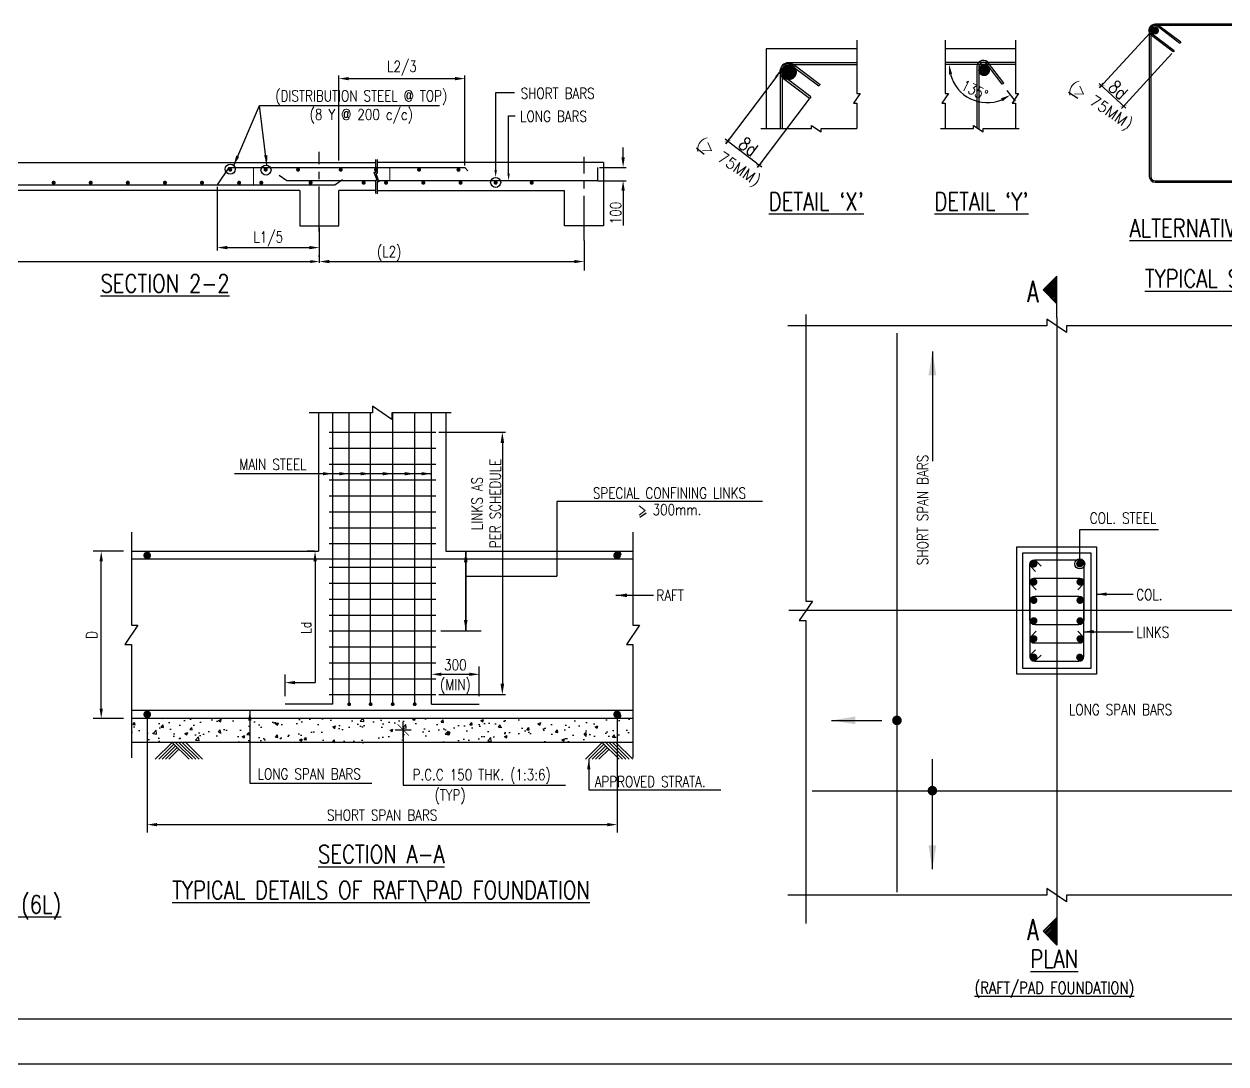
# Model space of a CAD drawing. Extents: x 482149 to 766876, y -388107 to -272741.
# Drawn here: x 658812 to 689002, y -356295 to -330172 of the extents above; entities that cross this region are included whole.
import ezdxf
from ezdxf.enums import TextEntityAlignment as Align
from ezdxf.lldxf.tags import DXFTag

# ---------------------------------------------------------------- set-up
doc = ezdxf.new("R2010")
doc.units = 0
doc.header["$LTSCALE"] = 500
doc.header["$MEASUREMENT"] = 0
doc.linetypes.add('CENTER2', pattern=[1.125, 0.75, -0.125, 0.125, -0.125])
doc.layers.get('DEFPOINTS').update_dxf_attribs({"color": 4})
for name, color, linetype in [('BEAM', 4, 'Continuous'), ('CEN', 8, 'CENTER'), ('CENTERLINE', 8, 'CENTER2'), ('COL', 1, 'Continuous'), ('DIM', 5, 'Continuous'), ('dimention', 7, 'Continuous'), ('FRAME', 6, 'Continuous'), ('hat', 8, 'Continuous'), ('LINK', 2, 'Continuous'), ('MISC', 5, 'Continuous'), ('NO. SECTION', 1, 'Continuous'), ('P.C.C', 8, 'Continuous'), ('RING', 4, 'Continuous'), ('S-CONCRET LINE', 4, 'Continuous'), ('S-REINFORCEMENT', 6, 'Continuous'), ('S-TEXT-1', 4, 'Continuous'), ('S-TITLE', 6, 'Continuous'), ('s_TITILE', 9, 'Continuous'), ('TEXT1', 2, 'Continuous'), ('TXT', 4, 'Continuous')]:
    doc.layers.add(name, color=color, linetype=linetype)
doc.layers.add('LINE', color=253, linetype='Continuous', lineweight=18)
doc.styles.add('ROMANS', font='simplex.shx', dxfattribs={"width": 0.8, "height": 275, "bigfont": 'bigfont.shx'})
tags = doc.linetypes.add('CENTER', pattern=[2, 1.25, -0.25, 0.25, -0.25]).pattern_tags.tags
tags[10:11] = [DXFTag(74, 4), DXFTag(75, 0), DXFTag(340, '0'), DXFTag(46, 1.0), DXFTag(50, 0.0), DXFTag(44, 0.0), DXFTag(45, 0.0)]
tags[8:9] = [DXFTag(74, 4), DXFTag(75, 0), DXFTag(340, '0'), DXFTag(46, 1.0), DXFTag(50, 0.0), DXFTag(44, 0.0), DXFTag(45, 0.0)]
tags[6:7] = [DXFTag(74, 4), DXFTag(75, 0), DXFTag(340, '0'), DXFTag(46, 1.0), DXFTag(50, 0.0), DXFTag(44, 0.0), DXFTag(45, 0.0)]
tags[4:5] = [DXFTag(74, 4), DXFTag(75, 0), DXFTag(340, '0'), DXFTag(46, 1.0), DXFTag(50, 0.0), DXFTag(44, 0.0), DXFTag(45, 0.0)]
doc.dimstyles.new('5', dxfattribs={"dimtxt": 250, "dimasz": 250, "dimexe": 60, "dimexo": 60, "dimgap": 150, "dimtad": 1, "dimdec": 0, "dimlfac": 0.2, "dimzin": 0, "dimdsep": 46, "dimtxsty": 'ROMANS', "dimcen": -250, "dimclrd": 5, "dimclre": 5, "dimclrt": 4, "dimadec": 0, "dimazin": 0, "dimtfac": 1, "dimtdec": 0, "dimtix": 1, "dimtofl": 0, "dimtmove": 2, "dimatfit": 3, "dimfxl": 0, "dimtolj": 1, "dimtzin": 0, "dimarcsym": 0})
doc.dimstyles.new('Copy of INT2TIMES', dxfattribs={"dimtxt": 300, "dimasz": 275, "dimexe": 75, "dimexo": 75, "dimgap": 40, "dimtad": 1, "dimdec": 0, "dimlfac": 0.5, "dimrnd": 5, "dimzin": 0, "dimdsep": 46, "dimtxsty": 'ROMANS', "dimcen": -1, "dimclrd": 5, "dimclre": 5, "dimclrt": 4, "dimadec": 0, "dimazin": 0, "dimtfac": 1, "dimtdec": 0, "dimtix": 1, "dimtofl": 0, "dimtmove": 2, "dimatfit": 3, "dimfxl": 0, "dimtolj": 1, "dimtzin": 0, "dimarcsym": 0})
doc.dimstyles.new('Copy(2) of Standard', dxfattribs={"dimtxt": 300, "dimasz": 250, "dimexe": 75, "dimexo": 50, "dimgap": 50, "dimtad": 1, "dimdec": 0, "dimrnd": 5, "dimzin": 0, "dimdsep": 46, "dimtxsty": 'ROMANS', "dimcen": 0, "dimclrd": 5, "dimclre": 5, "dimclrt": 4, "dimadec": 0, "dimazin": 0, "dimtfac": 1, "dimtdec": 0, "dimtofl": 0, "dimtmove": 0, "dimatfit": 3, "dimfxl": 0, "dimtolj": 1, "dimtzin": 0, "dimarcsym": 0})
doc.dimstyles.new('dim25', dxfattribs={"dimtxt": 250, "dimasz": 250, "dimexe": 200, "dimexo": 200, "dimgap": 100, "dimtad": 1, "dimdec": 0, "dimlfac": 0.25, "dimzin": 0, "dimdsep": 46, "dimtxsty": 'ROMANS', "dimcen": 0, "dimclrd": 5, "dimclre": 5, "dimclrt": 4, "dimadec": 0, "dimazin": 0, "dimtfac": 1, "dimtdec": 0, "dimtix": 1, "dimtofl": 0, "dimtmove": 2, "dimatfit": 3, "dimfxl": 0, "dimtolj": 1, "dimtzin": 0, "dimlwd": -1, "dimlwe": -1, "dimarcsym": 0})
doc.dimstyles.new('INT$7', dxfattribs={"dimtxt": 9, "dimasz": 8, "dimexe": 8, "dimexo": 3, "dimgap": 2, "dimtad": 1, "dimdec": 0, "dimzin": 0, "dimdsep": 46, "dimtxsty": 'ROMANS', "dimblk": 'DIMTICK', "dimcen": -0.25, "dimclrd": 5, "dimclre": 5, "dimclrt": 4, "dimadec": 0, "dimazin": 0, "dimtfac": 1, "dimtdec": 0, "dimtix": 1, "dimtofl": 0, "dimtmove": 2, "dimatfit": 3, "dimldrblk": 'DIMTICK', "dimfxl": 0, "dimtolj": 1, "dimtzin": 0, "dimarcsym": 0})
doc.dimstyles.new('INT1', dxfattribs={"dimtxt": 250, "dimasz": 250, "dimexe": 150, "dimexo": 60, "dimgap": 75, "dimtad": 1, "dimdec": 0, "dimzin": 0, "dimdsep": 46, "dimtxsty": 'ROMANS', "dimcen": -250, "dimclrd": 5, "dimclre": 5, "dimclrt": 4, "dimadec": 0, "dimazin": 0, "dimtfac": 1, "dimtdec": 0, "dimtix": 1, "dimtofl": 0, "dimtmove": 2, "dimatfit": 3, "dimfxl": 0, "dimtolj": 1, "dimtzin": 0, "dimarcsym": 0})
doc.dimstyles.new('INT25', dxfattribs={"dimtxt": 250, "dimasz": 80, "dimexe": 60, "dimexo": 60, "dimgap": 40, "dimtad": 1, "dimdec": 0, "dimlfac": 0.25, "dimzin": 0, "dimdsep": 46, "dimtxsty": 'ROMANS', "dimblk": 'DIMTICK', "dimblk1": 'DIMTICK', "dimblk2": 'DIMTICK', "dimsah": 1, "dimcen": -0.25, "dimclrd": 7, "dimclre": 7, "dimclrt": 4, "dimadec": 0, "dimazin": 0, "dimtfac": 1, "dimtdec": 0, "dimtix": 1, "dimtofl": 0, "dimtmove": 2, "dimatfit": 3, "dimldrblk": 'DIMTICK', "dimfxl": 0, "dimtolj": 1, "dimtzin": 0, "dimarcsym": 0})
pattern_1 = [(225, (687107.273, -246084.396), (-19.505621, 19.505621), [])]

# ---------------------------------------------------------------- blocks, each defined once
blk = doc.blocks.new('DIMTICK')
for p, q in [((-1, 0), (1, 0)), ((0, 1), (0, -1))]:
    blk.add_line(p, q)
at = {"color": 2, "const_width": 0.1}
blk.add_lwpolyline([(0.71, 0.71), (-0.71, -0.71)], dxfattribs=at)
blk = doc.blocks.new('*D44')
at = {"layer": 'DEFPOINTS', "color": 0}
for p in [(677780, -331402), (678571, -331999), (676485, -333116)]:
    blk.add_point(p, dxfattribs=at)
at = {"layer": 'DIM', "color": 7, "lineweight": -2}
for p, q in [((677744, -331450), (676449, -333164)), ((678535, -332047), (677240, -333761)), ((677212, -333665), (676549, -333164))]:
    blk.add_line(p, q, dxfattribs=at)
at = {"layer": 'DIM', "color": 7, "lineweight": -2, "xscale": 80, "yscale": 80, "zscale": 80}
for p, rotation in [((676485, -333116), 142.9439558411094), ((677276, -333713), 322.9439558411095)]:
    blk.add_blockref('DIMTICK', p, dxfattribs=dict(at, rotation=rotation))
at = {"layer": 'DIM', "color": 4, "insert": (677004, -333251), "char_height": 275, "attachment_point": 5, "rotation": 322.944, "style": 'ROMANS'}
blk.add_mtext('\\A1;{\\H1.2x;8d}', dxfattribs=at)
blk = doc.blocks.new('*D46')
at = {"layer": 'DEFPOINTS', "color": 0}
for p in [(687131, -330358), (687687, -330870), (685876, -331720)]:
    blk.add_point(p, dxfattribs=at)
at = {"layer": 'DIM', "color": 7, "lineweight": -2}
for p, q in [((687090, -330402), (685835, -331764)), ((687646, -330914), (686392, -332276)), ((686373, -332178), (685935, -331774))]:
    blk.add_line(p, q, dxfattribs=at)
at = {"layer": 'DIM', "color": 7, "lineweight": -2, "xscale": 80, "yscale": 80, "zscale": 80}
for p, rotation in [((685876, -331720), 137.3600109608683), ((686432, -332232), 317.3600109608683)]:
    blk.add_blockref('DIMTICK', p, dxfattribs=dict(at, rotation=rotation))
at = {"layer": 'DIM', "color": 4, "insert": (686293, -331825), "char_height": 275, "attachment_point": 5, "rotation": 317.36, "style": 'ROMANS'}
blk.add_mtext('\\A1;{\\H1.2x;8d}', dxfattribs=at)
blk = doc.blocks.new('*D85')
at = {"layer": 'DEFPOINTS', "color": 0}
for p in [(681952, -331191), (682982, -331156), (683712, -331191), (683381, -331683), (682301, -331836)]:
    blk.add_point(p, dxfattribs=at)
at = {"layer": 'DIM', "color": 5}
blk.add_line((683502, -331842), (683707, -332113), dxfattribs=at)
blk.add_arc((683008, -331191), 957, 195.0031, 292.1583, dxfattribs=at)
for points in [[(682124, -331433), (682042, -331444), (682050, -331191)], [(683390, -332113), (683348, -332041), (683586, -331954)]]:
    blk.add_solid(points, dxfattribs=at)
at = {"layer": 'DIM', "color": 4, "insert": (682688, -331835), "char_height": 275, "attachment_point": 5, "rotation": 333.5807, "style": 'ROMANS'}
blk.add_mtext('135%%D', dxfattribs=at)
blk = doc.blocks.new('*D161')
at = {"layer": 'DEFPOINTS', "color": 0}
for p in [(660750, -343417), (661507, -343417), (661507, -347617)]:
    blk.add_point(p, dxfattribs=at)
at = {"layer": 'DIM', "color": 5}
for p, q in [((661307, -343417), (660550, -343417)), ((660750, -347367), (660750, -343667)), ((661307, -347617), (660550, -347617))]:
    blk.add_line(p, q, dxfattribs=at)
for points in [[(660792, -343667), (660709, -343667), (660750, -343417)], [(660709, -347367), (660792, -347367), (660750, -347617)]]:
    blk.add_solid(points, dxfattribs=at)
at = {"layer": 'DIM', "color": 4, "insert": (660513, -345517), "char_height": 275, "attachment_point": 5, "rotation": 90, "style": 'ROMANS'}
blk.add_mtext('\\A1;D', dxfattribs=at)
blk = doc.blocks.new('*D162')
at = {"layer": 'DEFPOINTS', "color": 0}
for p in [(669155, -340424), (669155, -347017), (670826, -347017)]:
    blk.add_point(p, dxfattribs=at)
at = {"layer": 'DIM', "color": 5, "lineweight": -2, "ltscale": 2}
for p, q in [((669230, -340424), (670901, -340424)), ((670826, -340699), (670826, -346742)), ((669230, -347017), (670901, -347017))]:
    blk.add_line(p, q, dxfattribs=at)
at = {"layer": 'DIM', "color": 5}
for points in [[(670872, -340699), (670780, -340699), (670826, -340424)], [(670780, -346742), (670872, -346742), (670826, -347017)]]:
    blk.add_solid(points, dxfattribs=at)
at = {"layer": 'DIM', "color": 4, "insert": (670420, -342217), "char_height": 275, "attachment_point": 5, "rotation": 90, "style": 'ROMANS'}
blk.add_mtext('\\A1;LINKS AS \\PPER SCHEDULE', dxfattribs=at)
blk = doc.blocks.new('*D163')
at = {"layer": 'DEFPOINTS', "color": 0}
for p in [(670247, -346507), (669047, -347258), (670247, -347258)]:
    blk.add_point(p, dxfattribs=at)
at = {"layer": 'DIM', "color": 5}
for p, q in [((669047, -347058), (669047, -346307)), ((669297, -346507), (669997, -346507)), ((670247, -347058), (670247, -346307))]:
    blk.add_line(p, q, dxfattribs=at)
for points in [[(669297, -346465), (669297, -346548), (669047, -346507)], [(669997, -346548), (669997, -346465), (670247, -346507)]]:
    blk.add_solid(points, dxfattribs=at)
at = {"layer": 'DIM', "color": 4, "char_height": 275, "attachment_point": 5, "style": 'ROMANS'}
for s, insert in [('\\A1;300', (669647, -346269)), ('(MIN)', (669647, -346816))]:
    blk.add_mtext(s, dxfattribs=dict(at, insert=insert))
blk = doc.blocks.new('*D164')
at = {"layer": 'DEFPOINTS', "color": 0}
for p in [(661905, -347321), (673709, -347321), (673709, -350283)]:
    blk.add_point(p, dxfattribs=at)
at = {"layer": 'DIM', "color": 5}
for p, q in [((661905, -347521), (661905, -350483)), ((673709, -347521), (673709, -350483)), ((662155, -350283), (673459, -350283))]:
    blk.add_line(p, q, dxfattribs=at)
for points in [[(662155, -350241), (662155, -350324), (661905, -350283)], [(673459, -350324), (673459, -350241), (673709, -350283)]]:
    blk.add_solid(points, dxfattribs=at)
at = {"layer": 'DIM', "color": 4, "insert": (667807, -350045), "char_height": 275, "attachment_point": 5, "style": 'ROMANS'}
blk.add_mtext('\\A1;SHORT SPAN BARS', dxfattribs=at)
blk = doc.blocks.new('*D188')
at = {"layer": 'DEFPOINTS', "color": 0}
for p in [(672880, -335577), (666228, -336169), (672880, -336139)]:
    blk.add_point(p, dxfattribs=at)
at = {"layer": 'DIM', "color": 5, "lineweight": -2}
for p, q in [((666228, -336019), (666228, -335989)), ((672880, -335727), (672880, -336289)), ((666478, -336139), (672630, -336139))]:
    blk.add_line(p, q, dxfattribs=at)
at = {"layer": 'DIM', "color": 5}
for points in [[(666478, -336097), (666478, -336180), (666228, -336139)], [(672630, -336180), (672630, -336097), (672880, -336139)]]:
    blk.add_solid(points, dxfattribs=at)
blk = doc.blocks.new('*D189')
at = {"layer": 'DEFPOINTS', "color": 0}
for p in [(669887, -331543), (666719, -333651), (669887, -333779)]:
    blk.add_point(p, dxfattribs=at)
at = {"layer": 'TXT', "color": 5, "linetype": 'ByBlock', "lineweight": -2}
for p, q in [((666719, -333601), (666719, -331468)), ((669887, -333729), (669887, -331468))]:
    blk.add_line(p, q, dxfattribs=at)
at = {"layer": 'TXT', "color": 5, "lineweight": -2}
blk.add_line((666969, -331543), (669637, -331543), dxfattribs=at)
at = {"layer": 'TXT', "color": 5}
for points in [[(666969, -331502), (666969, -331585), (666719, -331543)], [(669637, -331585), (669637, -331502), (669887, -331543)]]:
    blk.add_solid(points, dxfattribs=at)
at = {"layer": 'TXT', "color": 4, "insert": (668303, -331284), "char_height": 275, "attachment_point": 5, "style": 'ROMANS'}
blk.add_mtext('\\A1;{L2/3}', dxfattribs=at)
blk = doc.blocks.new('*D190')
at = {"layer": 'DEFPOINTS', "color": 0}
for p in [(663665, -334210), (666228, -335240), (666228, -335788)]:
    blk.add_point(p, dxfattribs=at)
at = {"layer": 'DIM', "color": 5, "lineweight": -2}
for p, q in [((663665, -334260), (663665, -335863)), ((666228, -335290), (666228, -335863)), ((663915, -335788), (665978, -335788))]:
    blk.add_line(p, q, dxfattribs=at)
at = {"layer": 'DIM', "color": 5}
for points in [[(663915, -335746), (663915, -335830), (663665, -335788)], [(665978, -335830), (665978, -335746), (666228, -335788)]]:
    blk.add_solid(points, dxfattribs=at)
at = {"layer": 'DIM', "color": 4, "insert": (664946, -335569), "char_height": 275, "attachment_point": 5, "style": 'ROMANS'}
blk.add_mtext('\\A1;L1/5', dxfattribs=at)
blk = doc.blocks.new('*D194')
at = {"layer": 'DEFPOINTS', "color": 0}
for p in [(673217, -333773), (673172, -334107), (673859, -334107)]:
    blk.add_point(p, dxfattribs=at)
at = {"layer": 'DIM', "color": 5, "lineweight": -2}
for p, q in [((673859, -333523), (673859, -333273)), ((673267, -333773), (673934, -333773)), ((673222, -334107), (673934, -334107)), ((673859, -334357), (673859, -335231))]:
    blk.add_line(p, q, dxfattribs=at)
at = {"layer": 'DIM', "color": 5}
for points in [[(673818, -333523), (673901, -333523), (673859, -333773)], [(673901, -334357), (673818, -334357), (673859, -334107)]]:
    blk.add_solid(points, dxfattribs=at)
at = {"layer": 'DIM', "color": 4, "insert": (673672, -334919), "char_height": 275, "attachment_point": 5, "rotation": 90, "style": 'ROMANS'}
blk.add_mtext('\\A1;100', dxfattribs=at)
blk = doc.blocks.new('zw$155A')
at = {"layer": 's_TITILE', "color": 7}
blk.add_lwpolyline([(0, 0), (88000, 0), (88000, 58000), (0, 58000)], close=True, dxfattribs=at)
at = {"layer": 's_TITILE', "color": 1}
blk.add_lwpolyline([(1300, 800), (78500, 800), (78500, 57200), (1300, 57200)], close=True, dxfattribs=at)

msp = doc.modelspace()

# ---------------------------------------------------------------- hatches: boundary and pattern name
at = {"layer": 'NO. SECTION', "ltscale": 5}
h = msp.add_hatch(dxfattribs=at)
h.set_pattern_fill('ANSI31', color=256, scale=220.680914, angle=90, style=0)
h.set_pattern_definition(pattern_1)
h.paths.add_polyline_path([(684411.456, -336852.256), (684753.381, -336504.268), (684753.381, -337200.243)])
h = msp.add_hatch(dxfattribs=at)
h.set_pattern_fill('ANSI31', color=256, scale=220.680914, angle=90, style=0)
h.set_pattern_definition(pattern_1)
h.paths.add_polyline_path([(684411.456, -352959.43), (684753.381, -353307.418), (684753.381, -352611.443)])
at = {"layer": 'P.C.C', "linetype": 'Continuous'}
h = msp.add_hatch(dxfattribs=at)
h.set_pattern_fill('AR-CONC', color=8, scale=100, style=0)
h.set_pattern_definition([(50, (-23527.43, -436586.8), (717.2602, -62.75213), [75, -825]), (355, (-23527.4, -436586.8), (-138.7513, 752.1921), [60, -660]), (100.4514, (-23467.66, -436592), (578.5094, 689.43954), [63.7402, -701.1421]), (46.1842, (-23527.4, -436386.8), (1067.241, -165.519), [112.5, -1237.5]), (96.6356, (-23438.5, -436400.6), (934.6627, 974.1179), [95.6103, -1051.713]), (351.1842, (-23527.4, -436386.8), (934.662, 974.1186), [90, -990]), (21, (-23427.43, -436436.8), (596.90705, -402.6189), [75, -825]), (326, (-23427.4, -436436.8), (243.3153, 725.15005), [60, -660]), (71.4514, (-23377.7, -436470.3), (840.2226, 322.5305), [63.7402, -701.1421]), (37.5, (-23527.43, -436586.77), (12.15986, 332.89385), [0, -652, 0, -670, 0, -662.5]), (7.5, (-23527.43, -436586.77), (263.06954, 394.41171), [0, -382, 0, -637, 0, -252.5]), (327.5, (-23750.43, -436586.77), (533.82244, -22.55487), [0, -250, 0, -780, 0, -1035]), (317.5, (-23850.43, -436586.77), (583.18617, 100.10498), [0, -325, 0, -518, 0, -735])])
h.paths.add_polyline_path([(661507.067, -347617.354), (661507.067, -348217.354), (665761.954, -348217.354), (665761.954, -347617.354)])
h.paths.add_polyline_path([(674107.067, -348217.354), (674107.067, -347617.354), (665761.954, -347617.354), (665761.954, -348217.354)])

# ---------------------------------------------------------------- linework, layer by layer
at = {"layer": 'BEAM'}
for points in [[(679733.211, -330793.218), (677455.188, -330793.218), (677455.188, -332800.505)], [(683711.899, -330793.218), (681952.137, -330793.218)]]:
    msp.add_lwpolyline(points, dxfattribs=at)
at = {"layer": 'CEN'}
for p, q in [((684753.381, -337544.726), (684753.381, -352266.96)), ((691487.699, -344905.843), (678019.064, -344905.843))]:
    msp.add_line(p, q, dxfattribs=at)
at = {"layer": 'CEN', "linetype": 'Continuous'}
msp.add_line((669276.833, -345417.354), (670295.833, -345417.354), dxfattribs=at)
at = {"layer": 'CENTERLINE', "ltscale": 3}
for p, q in [((666227.698, -335380.813), (666227.698, -333383.531)), ((672879.625, -335613.738), (672879.625, -333509.014))]:
    msp.add_line(p, q, dxfattribs=at)
at = {"layer": 'COL', "color": 4}
for points in [[(683751.199, -346505.843), (683751.199, -343305.843), (685754.091, -343305.843), (685754.091, -346505.843)], [(683896.478, -346360.429), (683896.478, -343451.257), (685610.285, -343451.257), (685610.285, -346360.429)]]:
    msp.add_lwpolyline(points, close=True, dxfattribs=at)
at = {"layer": 'COL', "linetype": 'Continuous', "const_width": 48}
for points in [[(666954.842, -347258.354, 1), (667002.842, -347258.354, 1)], [(667493.26, -347258.354, 1), (667541.26, -347258.354, 1)], [(668048.086, -347258.354, 1), (668096.086, -347258.354, 1)], [(668600.698, -347258.354, 1), (668648.698, -347258.354, 1)]]:
    msp.add_lwpolyline(points, format="xyb", close=True, dxfattribs=at)
at = {"layer": 'DEFPOINTS', "color": 0, "linetype": 'ByBlock'}
for p in [(685610.285, -343451.257), (685754.091, -343350.481), (683896.478, -346360.429)]:
    msp.add_point(p, dxfattribs=at)
at = {"layer": 'DIM'}
for p, q in [((677697.775, -331510.613), (677902.05, -331240.081)), ((670658.364, -333842.766), (670658.364, -331889.098)), ((670983.744, -333924.72), (670983.744, -332481.735)), ((666227.698, -335628.39), (666227.698, -336168.74)), ((652943.787, -336138.654), (666001.77, -336138.654)), ((677361.949, -342162.916), (672193.195, -342162.916)), ((672193.195, -342162.916), (672193.195, -344040.721)), ((669907.166, -344040.721), (672193.195, -344040.721))]:
    msp.add_line(p, q, dxfattribs=at)
at = {"layer": 'DIM', "color": 5}
for p, q in [((670658.364, -331889.098), (671128.534, -331889.098)), ((670983.744, -332481.735), (671151.302, -332481.735)), ((666108.201, -343417.354), (665921.201, -343417.354)), ((666121.201, -343667.354), (666121.201, -346715.567)), ((665367.067, -347058.354), (665367.067, -346515.567)), ((665617.067, -346715.567), (666121.201, -346715.567))]:
    msp.add_line(p, q, dxfattribs=at)
at = {"layer": 'DIM'}
for points in [[(679733.211, -330576.468), (679733.211, -331918.005), (679816.393, -331918.005), (679650.029, -332161.413), (679733.211, -332161.413), (679733.211, -332800.505)], [(681952.137, -330576.468), (681952.137, -331918.005), (682035.319, -331918.005), (681868.955, -332161.413), (681952.137, -332161.413), (681952.137, -332800.505)], [(683711.899, -330576.468), (683711.899, -331918.005), (683795.081, -331918.005), (683628.717, -332161.413), (683711.899, -332161.413), (683711.899, -332800.505)], [(677318.174, -332800.505), (678590.585, -332800.505), (678590.585, -332717.323), (678833.994, -332883.687), (678833.994, -332800.505), (679733.211, -332800.505)], [(681830.362, -332800.505), (682664.273, -332800.505), (682664.273, -332717.323), (682907.681, -332883.687), (682907.681, -332800.505), (683806.899, -332800.505)]]:
    msp.add_lwpolyline(points, dxfattribs=at)
at = {"layer": 'DIM', "color": 8}
for points in [[(667638.992, -333577.341), (667638.992, -333900.978), (667598.322, -333900.978), (667678.013, -334106.666), (667638.992, -334106.666), (667638.992, -334433.157)], [(667685.492, -333577.39), (667685.492, -333930.478), (667644.822, -333930.478), (667724.513, -334136.166), (667685.492, -334136.166), (667685.492, -334433.39)], [(678449.63, -337465.969), (678449.63, -344666.077), (678615.994, -344666.077), (678283.266, -345152.894), (678449.63, -345152.894), (678449.63, -352770.086)], [(691455.55, -337753.635), (684992.967, -337753.635), (684992.967, -337919.999), (684506.15, -337587.271), (684506.15, -337753.635), (677997.437, -337753.635)], [(669541.008, -339941.237), (668050.475, -339941.237), (668050.475, -340107.601), (667563.658, -339774.872), (667563.658, -339941.237), (665975.364, -339941.237)], [(661507.067, -342933.545), (661507.067, -345273.945), (661673.431, -345273.945), (661340.702, -345760.762), (661507.067, -345760.762), (661507.067, -348606.153)], [(674107.067, -342933.545), (674107.067, -345273.945), (674273.431, -345273.945), (673940.702, -345760.762), (674107.067, -345760.762), (674107.067, -348606.153)], [(691455.55, -352055.438), (684992.967, -352055.438), (684992.967, -352221.802), (684506.15, -351889.074), (684506.15, -352055.438), (677997.437, -352055.438)]]:
    msp.add_lwpolyline(points, dxfattribs=at)
at = {"layer": 'DIM'}
for points in [[(681628.045, -337943.55, 0, 210.546, 0), (681628.045, -338394.719, 0, 0, 0), (681628.045, -337943.55, 0, 0, 0), (681628.045, -351400.866, 210.546, 0, 0), (681628.045, -351852.035, 210.546, 0, 0)], [(690913.648, -347664.341, 0, 210.546, 0), (690462.479, -347664.341, 0, 0, 0), (690913.648, -347664.341, 0, 0, 0), (679096.68, -347664.341, 210.546, 0, 0), (678645.511, -347664.341, 210.546, 0, 0)]]:
    msp.add_lwpolyline(points, format="xyseb", dxfattribs=at)
msp.add_solid([(666001.77, -336100.992), (666001.77, -336176.302), (666227.698, -336138.654)], dxfattribs=at)
at = {"layer": 'DIM', "color": 5}
for points in [[(666079.535, -343667.354), (666162.868, -343667.354), (666121.201, -343417.354)], [(665617.067, -346673.9), (665617.067, -346757.233), (665367.067, -346715.567)]]:
    msp.add_solid(points, dxfattribs=at)
at = {"layer": 'dimention', "color": 5, "linetype": 'ByBlock'}
msp.add_line((672879.625, -335613.738), (672879.625, -336364.57), dxfattribs=at)
at = {"layer": 'dimention', "color": 5}
for points in [[(670688.405, -333842.766), (670628.324, -333842.766), (670658.358, -334023.025)], [(671013.781, -333927.207), (670953.691, -333927.207), (670983.738, -334107.474)]]:
    msp.add_solid(points, dxfattribs=at)
at = {"layer": 'FRAME'}
for centre, start, end in [((673727.067, -343503.854), 0, 90), ((673727.067, -347530.854), 270, 0)]:
    msp.add_arc(centre, 80, start, end, dxfattribs=at)
at = {"layer": 'hat'}
for centre in [(663992.362, -333816.399), (664889.274, -333839.785), (670658.364, -334149.462)]:
    msp.add_circle(centre, 126.431, dxfattribs=at)
at = {"layer": 'LINE'}
for p, q in [((664571.82, -333778.991), (664571.82, -334210.4)), ((667997.537, -333778.991), (667997.537, -334104.307))]:
    msp.add_line(p, q, dxfattribs=at)
at = {"layer": 'LINK'}
for p, q in [((687707.744, -330841.749), (687686.653, -330869.681)), ((687866.246, -330621.079), (687845.155, -330649.01)), ((683381.115, -331682.842), (682982.156, -331156.496)), ((683422.975, -331659.93), (683012.324, -331119.976)), ((682747.246, -331291.027), (682747.246, -332786.264)), ((682797.246, -331284.359), (682797.246, -332820.438)), ((678805.26, -331688.296), (678775.131, -331728.199)), ((683422.172, -331660.37), (683381.115, -331682.842)), ((678570.858, -331998.727), (678540.728, -332038.629)), ((666474.329, -340424.028), (669154.875, -340424.028)), ((666474.329, -340824.028), (669154.875, -340824.028)), ((666474.329, -341224.028), (669154.875, -341224.028)), ((666474.329, -341624.028), (669154.875, -341624.028)), ((666474.329, -342024.028), (669154.875, -342024.028)), ((666474.329, -342424.028), (669154.875, -342424.028)), ((666474.329, -342824.028), (669154.875, -342824.028)), ((666474.329, -343224.028), (669154.875, -343224.028)), ((666474.329, -343817.354), (669154.875, -343817.354)), ((666474.329, -344217.354), (669154.875, -344217.354)), ((666474.329, -344617.354), (669154.875, -344617.354)), ((666474.329, -345017.354), (669154.875, -345017.354)), ((666474.329, -345417.354), (669154.875, -345417.354)), ((666474.329, -345817.354), (669154.875, -345817.354)), ((666474.329, -346217.354), (669154.875, -346217.354)), ((666474.329, -346617.354), (669154.875, -346617.354)), ((666474.329, -347017.354), (669154.875, -347017.354))]:
    msp.add_line(p, q, dxfattribs=at)
at = {"layer": 'LINK', "elevation": 0}
for points in [[(687678.512, -330872.72), (687128.582, -330457.483, -0.391379955), (687091.833, -330252.156, -0.391379955)], [(687101.293, -330235.842, 0.148969914), (687076.316, -330317.813), (687076.316, -332985.448), (687076.316, -333998.549, 0.414213562), (687223.316, -334145.549), (688425.933, -334145.549), (689628.549, -334145.549, 0.414213562), (689775.549, -333998.549), (689775.549, -332985.448), (689775.549, -330317.813, 0.399194115), (689624.974, -330177.604), (688422.357, -330177.604), (687219.74, -330177.604, 0.270159719), (687091.833, -330252.156)], [(687101.293, -330235.842, -0.414213562), (687316.526, -330205.991), (687866.246, -330621.079)], [(687699.602, -330844.789), (687149.685, -330429.56, -0.381213026), (687119.126, -330274.578, -0.381213026)], [(687131.301, -330253.961, 0.152834704), (687111.316, -330317.813), (687111.316, -332985.448), (687111.316, -333998.549, 0.414213562), (687223.316, -334110.549), (688425.933, -334110.549), (689628.549, -334110.549, 0.414213562), (689740.549, -333998.549), (689740.549, -332985.448), (689740.549, -330317.813, 0.394331778), (689624.974, -330212.604), (688422.357, -330212.604), (687219.74, -330212.604, 0.284887278), (687119.415, -330274.816)], [(687131.468, -330254.061, -0.40520968), (687295.422, -330233.913), (687845.155, -330649.01)]]:
    msp.add_lwpolyline(points, format="xyb", dxfattribs=at)
at = {"layer": 'LINK'}
for points in [[(678540.728, -332038.63), (677891.484, -331548.404, -1), (678156.316, -331198.285), (678805.26, -331688.296)], [(679733.211, -331143.218), (678015.188, -331143.218, 0.414213562), (677805.188, -331353.218), (677805.188, -332800.505)], [(678570.858, -331998.727), (677921.631, -331508.515, -1), (678126.168, -331238.174), (678775.131, -331728.199)], [(679733.211, -331193.218), (678015.188, -331193.218, 0.414213562), (677855.188, -331353.218), (677855.188, -332800.505)], [(684217.413, -343923.172), (684102, -343800.765, -1), (684233.306, -343676.961), (684253.151, -343683.49)], [(684357.148, -343787.486), (684238.186, -343668.524, 1), (684110.576, -343796.134), (684116.519, -343816.163)], [(684230.634, -344385.105), (684106.859, -344253.829, -0.657599654), (684175.979, -344093.658), (685334.817, -344093.658, -0.657599654), (685403.938, -344253.829), (685280.162, -344385.105)], [(684230.634, -345426.581), (684106.859, -345557.857, 0.657599654), (684175.979, -345718.028), (685334.817, -345718.028, 0.657599654), (685403.938, -345557.857), (685280.162, -345426.581)], [(684217.413, -345888.514), (684102, -346010.921, 1), (684233.306, -346134.725), (684253.151, -346128.196)], [(684357.148, -346024.2), (684238.186, -346143.162, -1), (684110.576, -346015.552), (684116.519, -345995.523)]]:
    msp.add_lwpolyline(points, format="xyb", dxfattribs=at)
for points in [[(683711.899, -331140.518), (681952.137, -331140.518)], [(683711.899, -331190.518), (681952.137, -331190.518)]]:
    msp.add_lwpolyline(points, dxfattribs=at)
for points in [[(684076.946, -345141.071), (684076.946, -343752.036, -0.414213562), (684197.258, -343631.724), (685309.505, -343631.724, -0.414213562), (685429.817, -343752.036), (685429.817, -345141.071, -0.414213562), (685309.505, -345261.383), (684197.258, -345261.383, -0.414213562)], [(684076.946, -344670.615), (684076.946, -346059.65, 0.414213562), (684197.258, -346179.962), (685309.505, -346179.962, 0.414213562), (685429.817, -346059.65), (685429.817, -344670.615, 0.414213562), (685309.505, -344550.303), (684197.258, -344550.303, 0.414213562)]]:
    msp.add_lwpolyline(points, format="xyb", close=True, dxfattribs=at)
for centre, radius, start, end in [((682908.822, -331250.5), 166.58, 51.5863482, 194.0808285), ((682909.926, -331249.677), 117.897, 52.2187644, 197.1080954)]:
    msp.add_arc(centre, radius, start, end, dxfattribs=at)
at = {"layer": 'MISC', "const_width": 120.312}
for points in [[(680677.587, -347664.341, 1), (680797.899, -347664.341, 1)], [(681567.889, -349429.942, 1), (681688.201, -349429.942, 1)]]:
    msp.add_lwpolyline(points, format="xyb", close=True, dxfattribs=at)
at = {"layer": 'NO. SECTION'}
for p, q in [((684753.381, -336504.268), (684411.456, -336852.256)), ((684753.381, -337544.726), (684753.381, -336504.268)), ((684753.381, -337200.243), (684411.456, -336852.256)), ((684753.381, -352266.96), (684753.381, -353307.418)), ((684753.381, -352611.443), (684411.456, -352959.43)), ((684753.381, -353307.418), (684411.456, -352959.43))]:
    msp.add_line(p, q, dxfattribs=at)
at = {"layer": 'P.C.C', "color": 8, "linetype": 'Continuous'}
for p, q in [((674107.067, -347617.354), (661507.067, -347617.354)), ((674107.067, -348217.354), (661507.067, -348217.354))]:
    msp.add_line(p, q, dxfattribs=at)
at = {"layer": 'RING', "linetype": 'Continuous'}
for p, q in [((662108.491, -348641.618), (662532.755, -348217.354)), ((662193.344, -348641.618), (662575.181, -348259.78)), ((662278.196, -348641.618), (662617.608, -348302.207)), ((662363.049, -348641.618), (662660.034, -348344.633)), ((662447.902, -348641.618), (662702.461, -348387.06)), ((662957.019, -348641.618), (662532.755, -348217.354)), ((663041.872, -348641.618), (662617.608, -348217.354)), ((663126.725, -348641.618), (662702.461, -348217.354)), ((663211.577, -348641.618), (662787.313, -348217.354)), ((663296.43, -348641.618), (662872.166, -348217.354)), ((672912.348, -348641.618), (673336.613, -348217.354)), ((672997.201, -348641.618), (673379.039, -348259.78)), ((673082.054, -348641.618), (673421.465, -348302.207)), ((673166.907, -348641.618), (673463.892, -348344.633)), ((673251.76, -348641.618), (673506.318, -348387.06)), ((673760.877, -348641.618), (673336.613, -348217.354)), ((673845.729, -348641.618), (673421.465, -348217.354)), ((673930.582, -348641.618), (673506.318, -348217.354)), ((674015.435, -348641.618), (673591.171, -348217.354)), ((674100.288, -348641.618), (673676.024, -348217.354))]:
    msp.add_line(p, q, dxfattribs=at)
at = {"layer": 'S-CONCRET LINE', "color": 130}
for p, q in [((657958.492, -333650.691), (667638.992, -333650.691)), ((673370.881, -333650.691), (667685.492, -333650.691)), ((673370.881, -333650.691), (673370.881, -335240.334)), ((665736.027, -334352.006), (657958.492, -334352.006)), ((665736.027, -334352.006), (665736.027, -335240.334)), ((667638.992, -334352.006), (666718.529, -334352.006)), ((666718.529, -335240.334), (666718.529, -334352.006)), ((667685.492, -334352.006), (672388.378, -334352.006)), ((672388.378, -335240.334), (672388.378, -334352.006)), ((665736.027, -335240.334), (666718.529, -335240.334)), ((673370.881, -335240.334), (672388.378, -335240.334))]:
    msp.add_line(p, q, dxfattribs=at)
at = {"layer": 'S-CONCRET LINE', "color": 130, "linetype": 'Continuous'}
for p, q in [((666207.067, -339941.237), (666207.067, -343417.354)), ((669407.067, -339941.237), (669407.067, -343417.354)), ((661507.067, -343417.354), (666207.067, -343417.354)), ((669407.067, -343417.354), (674107.067, -343417.354))]:
    msp.add_line(p, q, dxfattribs=at)
at = {"layer": 'S-REINFORCEMENT'}
for p, q in [((663955.539, -333778.991), (663664.843, -334210.4)), ((663955.539, -333778.991), (669886.84, -333778.991)), ((669886.84, -333778.991), (669962.925, -333860.516)), ((673216.985, -333772.578), (673216.985, -334107.474)), ((657958.492, -334210.4), (666617.337, -334210.4)), ((665400.392, -334104.307), (667638.992, -334104.307)), ((673216.985, -334107.474), (667713.397, -334107.474)), ((680737.743, -337937.635), (680737.743, -351975.039)), ((666567.067, -347258.354), (666567.067, -339941.237)), ((666978.842, -347222.619), (666978.842, -339941.237)), ((667517.26, -347222.619), (667517.26, -339941.237)), ((668072.086, -347222.619), (668072.086, -339941.237)), ((668624.698, -347222.619), (668624.698, -339941.237)), ((669047.067, -347258.354), (669047.067, -339941.237)), ((674107.067, -343617.354), (661507.067, -343617.354)), ((674107.067, -347417.354), (661507.067, -347417.354)), ((666567.067, -347258.354), (665367.067, -347258.354)), ((669047.067, -347258.354), (670247.067, -347258.354)), ((678604.074, -349429.942), (690833.41, -349429.942))]:
    msp.add_line(p, q, dxfattribs=at)
at = {"layer": 'S-REINFORCEMENT', "linetype": 'ByBlock', "ltscale": 6}
for p, q in [((665409.766, -334110.761), (665219.804, -333979.972)), ((666617.337, -334210.4), (666807.298, -334079.611))]:
    msp.add_line(p, q, dxfattribs=at)
at = {"layer": 'S-REINFORCEMENT', "linetype": 'Continuous', "const_width": 100, "elevation": 0}
msp.add_lwpolyline([(687171.014, -330334.78, 1), (687271.014, -330334.78, 1)], format="xyb", close=True, dxfattribs=at)
at = {"layer": 'S-REINFORCEMENT'}
for points, const_width in [([(677925.46, -331379.38, 1), (678125.46, -331379.38, 1)], 200), ([(682852.397, -331329.744, 1), (683002.397, -331329.744, 1)], 150), ([(663964.288, -333830.701, 1), (664014.989, -333830.701, 1)], 50.698), ([(664855.439, -333830.201, 1), (664906.13, -333830.201, 1)], 50.698), ([(665670.852, -333830.201, 1), (665721.544, -333830.201, 1)], 50.698), ([(666791.457, -333830.201, -1), (666740.765, -333830.201, -1)], 50.698), ([(667678.108, -333830.701, -1), (667627.407, -333830.701, -1)], 50.698), ([(668760.608, -333830.701, -1), (668709.907, -333830.701, -1)], 50.698), ([(669698.994, -333833.201, 1), (669749.686, -333833.201, 1)], 50.698), ([(659529.866, -334158.519, 1), (659580.557, -334158.519, 1)], 50.698), ([(660461.594, -334158.519, 1), (660512.285, -334158.519, 1)], 50.698), ([(661393.322, -334158.519, 1), (661444.014, -334158.519, 1)], 50.698), ([(662325.05, -334158.519, 1), (662375.742, -334158.519, 1)], 50.698), ([(663256.778, -334158.519, 1), (663307.47, -334158.519, 1)], 50.698), ([(664188.506, -334158.519, 1), (664239.198, -334158.519, 1)], 50.698), ([(664744.736, -334158.519, 1), (664795.437, -334158.519, 1)], 50.698), ([(665983.706, -334158.519, 1), (666034.398, -334158.519, 1)], 50.698), ([(667316.54, -334159.521, 1), (667367.232, -334159.521, 1)], 50.698), ([(667880.377, -334158.519, 1), (667931.08, -334158.519, 1)], 50.698), ([(668815.653, -334158.519, 1), (668866.356, -334158.519, 1)], 50.698), ([(669750.929, -334158.519, 1), (669801.633, -334158.519, 1)], 50.698), ([(670630.973, -334158.519, 1), (670681.676, -334158.519, 1)], 50.698), ([(671588.961, -334158.519, -1), (671538.269, -334158.519, -1)], 50.698), ([(684130.863, -343734.158, 1), (684221.096, -343734.158, 1)], 90.234), ([(685374.292, -343732.596, -1), (685284.058, -343732.596, -1)], 90.234), ([(684130.863, -344188.658, 1), (684221.096, -344188.658, 1)], 90.234), ([(685382.292, -344187.096, -1), (685292.058, -344187.096, -1)], 90.234), ([(684130.863, -344649.673, 1), (684221.096, -344649.673, 1)], 90.234), ([(685382.292, -344648.111, -1), (685292.058, -344648.111, -1)], 90.234), ([(684130.863, -345162.013, -1), (684221.096, -345162.013, -1)], 90.234), ([(685382.292, -345163.575, 1), (685292.058, -345163.575, 1)], 90.234), ([(684130.863, -345614.528, -1), (684221.096, -345614.528, -1)], 90.234), ([(685382.292, -345616.09, 1), (685292.058, -345616.09, 1)], 90.234), ([(684130.863, -346077.528, -1), (684221.096, -346077.528, -1)], 90.234), ([(685374.292, -346079.09, 1), (685284.058, -346079.09, 1)], 90.234)]:
    msp.add_lwpolyline(points, format="xyb", close=True, dxfattribs=dict(at, const_width=const_width))
at = {"layer": 'S-REINFORCEMENT', "linetype": 'Continuous', "const_width": 96}
for points in [[(661857.229, -343520.416, -1), (661953.229, -343520.416, -1)], [(673756.904, -343520.416, 1), (673660.904, -343520.416, 1)], [(661857.229, -347514.292, 1), (661953.229, -347514.292, 1)], [(673756.904, -347514.292, -1), (673660.904, -347514.292, -1)]]:
    msp.add_lwpolyline(points, format="xyb", close=True, dxfattribs=at)
at = {"layer": 'TXT', "linetype": 'ByBlock'}
for p, q in [((685045.254, -331887.355), (685278.827, -332033.37)), ((675702.897, -333279.879), (675898.31, -333444.955)), ((674278.102, -342560.075), (674437.371, -342447.608))]:
    msp.add_line(p, q, dxfattribs=at)

# ---------------------------------------------------------------- block references
at = {"xscale": 1.420454545454545, "yscale": 1.420454545454545, "zscale": 1.420454545454545}
msp.add_blockref('zw$155A', (634862.003, -356294.5), dxfattribs=at)

# ---------------------------------------------------------------- texts
at = {"layer": 'DIM', "color": 4, "insert": (665896.201, -345337.854), "char_height": 250, "attachment_point": 5, "rotation": 90, "style": 'ROMANS'}
msp.add_mtext('\\A1;Ld', dxfattribs=at)
at = {"layer": 'NO. SECTION', "style": 'ROMANS', "width": 0.7}
for p in [(684152.377, -336891.432), (684152.377, -352920.254)]:
    msp.add_text('A', height=533.333, dxfattribs=at).set_placement(p, align=Align.MIDDLE)
at = {"layer": 'S-TEXT-1', "linetype": 'ByBlock', "style": 'ROMANS', "width": 0.8}
for s, p in [('(DISTRIBUTION STEEL @ TOP)', (667282.322, -331996.112)), ('(8 Y @ 200 c/c)', (667282.322, -332463.749)), (' (L2)', (667909.263, -335910.061)), ('MAIN STEEL', (665063.324, -341234.802)), ('SPECIAL CONFINING LINKS', (675023.966, -341955.631)), ('> 300mm.', (675023.966, -342370.652))]:
    msp.add_text(s, height=275, dxfattribs=at).set_placement(p, align=Align.MIDDLE)
for s, p in [('SHORT BARS', (671286.714, -331912.831)), ('LONG BARS', (671273.198, -332490.108))]:
    msp.add_text(s, height=275, dxfattribs=at).set_placement(p, align=Align.MIDDLE_LEFT)
at = {"layer": 'S-TEXT-1', "linetype": 'ByBlock', "style": 'ROMANS'}
for p in [(685849.751, -332225.895), (676507.401, -333645.271)]:
    msp.add_text('(> 75MM)', height=275, rotation=325.7906324, dxfattribs=at).set_placement(p, align=Align.MIDDLE)
at = {"layer": 'S-TEXT-1', "linetype": 'ByBlock', "style": 'ROMANS', "width": 0.8}
msp.add_text('SHORT SPAN BARS', height=275, rotation=90, dxfattribs=at).set_placement((681519.244, -343765.42))
for s, p in [('COL. STEEL', (685581.455, -342721.021)), ('RAFT', (674697.514, -344658.961)), ('COL.', (686748.606, -344644.124)), ('LINKS', (686748.606, -345587.464)), ('LONG SPAN BARS', (685058.134, -347532.269)), ('LONG SPAN BARS', (664678.38, -349147.533)), ('P.C.C 150 THK. (1:3:6)', (668571.434, -349166.682)), ('APPROVED STRATA.', (673144.038, -349341.57)), ('(TYP)', (669122.934, -349677.675))]:
    msp.add_text(s, height=275, dxfattribs=at).set_placement(p)
at = {"layer": 'S-TITLE', "style": 'ROMANS', "width": 0.8}
for s, p in [("%%UDETAIL `X'", (678712.29, -334627.303)), ("%%UDETAIL `Y'", (682862.399, -334627.303)), ('%%UALTERNATIVE - I', (688573.436, -335297.224)), ('%%USECTION 2-2', (662353.871, -336687.973)), ('%%UTYPICAL STIRRUP DETAILS FOR BEAMS', (691544.716, -336564.329)), ('%%U6-LEGGED STIRRUPS (6L)', (656580.892, -352287.168)), ('%%UPLAN', (684690.196, -353656.712))]:
    msp.add_text(s, height=450, dxfattribs=at).set_placement(p, align=Align.MIDDLE_CENTER)
for s, p in [('%%USECTION A-A', (667787.684, -351027.078)), ('%%UTYPICAL DETAILS OF RAFT\\PAD FOUNDATION', (667778.684, -351958.457))]:
    msp.add_text(s, height=450, dxfattribs=at).set_placement(p, align=Align.MIDDLE)
at = {"layer": 'TEXT1', "linetype": 'ByBlock', "style": 'ROMANS', "width": 0.8}
msp.add_text('%%U(RAFT/PAD FOUNDATION)', height=300, dxfattribs=at).set_placement((684690.196, -354382.048), align=Align.MIDDLE_CENTER)

# ---------------------------------------------------------------- dimensions: what is measured, and where the dimension line sits
at = {"layer": 'DIM'}
for p1, p2, distance, picture, middle in [((687686.653, -330869.681), (687130.57, -330357.62), 1851.949, '*D46', (686292.986, -331825.186)), ((678570.858, -331998.727), (677780.077, -331401.617), 2148.532, '*D44', (677004.303, -333251.201))]:
    dim = msp.add_aligned_dim(p1=p1, p2=p2, distance=distance, text='{\\H1.2x;8d}', dimstyle='INT25', dxfattribs=at)
    dim.commit()
    dim.dimension.update_dxf_attribs({"geometry": picture, "text_midpoint": middle})
dim = msp.add_angular_dim_2l(base=(682300.756, -331835.979), line1=((683381.115, -331682.842), (682982.156, -331156.496)), line2=((683711.899, -331190.518), (681952.137, -331190.518)), text='135%%D', dimstyle='dim25', dxfattribs=at)
dim.commit()
dim.dimension.update_dxf_attribs({"geometry": '*D85', "text_midpoint": (682687.606, -331835.289)})
for base, p1, p2, text, dimstyle, picture, middle in [((673859.47, -334107.469), (673216.985, -333772.578), (673171.92, -334107.469), '100', 'Copy(2) of Standard', '*D194', (673671.97, -334919.374)), ((660750.234, -343417.354), (661507.067, -347617.354), (661507.067, -343417.354), 'D', 'dim25', '*D161', (660512.734, -345517.354))]:
    dim = msp.add_linear_dim(base=base, p1=p1, p2=p2, angle=90, text=text, dimstyle=dimstyle, dxfattribs=at)
    dim.commit()
    dim.dimension.update_dxf_attribs({"geometry": picture, "text_midpoint": middle})
for base, p1, p2, text, dimstyle, override, picture, middle in [((666227.698, -335788.039), (663664.843, -334210.4), (666227.698, -335240.334), 'L1/5', 'Copy(2) of Standard', {"dimgap": 10, "dimfxl": 60}, '*D190', (664946.27, -335568.515)), ((672879.625, -336138.654), (666227.698, -336168.74), (672879.625, -335577.313), ' ', 'INT1', {"dimexo": 150, "dimlfac": 0.25}, '*D188', (667208.711, -336138.654))]:
    dim = msp.add_linear_dim(base=base, p1=p1, p2=p2, text=text, dimstyle=dimstyle, override=override, dxfattribs=at)
    dim.commit()
    dim.dimension.update_dxf_attribs({"geometry": picture, "text_midpoint": middle})
at = {"layer": 'DIM', "ltscale": 2}
dim = msp.add_linear_dim(base=(670826.201, -347017.354), p1=(669154.875, -340424.028), p2=(669154.875, -347017.354), angle=90, text='LINKS AS \\XPER SCHEDULE', dimstyle='Copy of INT2TIMES', override={"dimtxt": 275, "dimtmove": 1}, dxfattribs=at)
dim.commit()
dim.dimension.update_dxf_attribs({"geometry": '*D162', "text_midpoint": (670826.201, -342216.823), "dimtype": 160})
at = {"layer": 'DIM'}
for base, p1, p2, text, picture, middle in [((670247.067, -346506.771), (669047.067, -347258.354), (670247.067, -347258.354), '<>\\X(MIN)', '*D163', (669647.067, -346506.771)), ((673708.904, -350282.562), (661905.229, -347320.792), (673708.904, -347320.792), 'SHORT SPAN BARS', '*D164', (667807.067, -350045.062))]:
    dim = msp.add_linear_dim(base=base, p1=p1, p2=p2, text=text, dimstyle='dim25', dxfattribs=at)
    dim.commit()
    dim.dimension.update_dxf_attribs({"geometry": picture, "text_midpoint": middle})
at = {"layer": 'TXT', "linetype": 'ByBlock'}
dim = msp.add_linear_dim(base=(669886.84, -331543.365), p1=(666718.529, -333650.691), p2=(669886.84, -333778.991), text='{L2/3}', dimstyle='Copy(2) of Standard', override={"dimtxsty": 'ROMANS', "dimfxl": 60}, dxfattribs=at)
dim.commit()
dim.dimension.update_dxf_attribs({"geometry": '*D189', "text_midpoint": (668302.685, -331283.841)})

# ---------------------------------------------------------------- leaders
at = {"layer": 'DIM', "color": 5}
for points in [[(664078.998, -333724.317), (664728.921, -332215.966), (669243.411, -332215.966)], [(664913.683, -333715.732), (664728.921, -332215.966)]]:
    msp.add_leader(points, dimstyle='5', dxfattribs=at)
at = {"layer": 'DIM'}
for points, override in [([(681628.045, -338394.719), (681628.045, -341153.557)], {"dimasz": 600}), ([(685329.175, -343732.596), (685329.175, -342868.66), (687306.897, -342868.66)], {"dimldrblk": 'Origin2'}), ([(679096.68, -347664.341), (680355.404, -347664.341)], {"dimasz": 600}), ([(681628.045, -351400.866), (681628.045, -348642.027)], {"dimasz": 600})]:
    msp.add_leader(points, dimstyle='dim25', override=override, dxfattribs=at)
for points in [[(666567.067, -341468.051), (664095.201, -341468.051)], [(668624.698, -341468.051), (664275.332, -341468.051)], [(666978.842, -341468.051), (664506.977, -341468.051)], [(669047.067, -341468.051), (664697.701, -341468.051)], [(667517.26, -341468.051), (665045.395, -341468.051)], [(668072.086, -341468.051), (665600.221, -341468.051)], [(685754.091, -344493.317), (686668.249, -344493.317)], [(685429.817, -345436.657), (686668.249, -345436.657)], [(664482.701, -347417.354), (664482.701, -349242.271), (667543.556, -349242.271)], [(672997.201, -348641.618), (672997.201, -349406.771), (676316.613, -349406.771)]]:
    msp.add_leader(points, dimstyle='dim25', dxfattribs=at)
at = {"layer": 'DIM', "ltscale": 2}
for points in [[(669907.166, -345417.354), (669907.166, -343417.354)], [(669907.166, -343417.354), (669907.166, -345417.354)], [(673678.767, -344522.754), (674624.524, -344522.754)]]:
    msp.add_leader(points, dimstyle='Copy of INT2TIMES', override={"dimtxt": 275, "dimtmove": 1}, dxfattribs=at)
at = {"layer": 'TXT'}
msp.add_leader([(668337.201, -347904.771), (668337.201, -349294.271), (672412.134, -349294.271)], dimstyle='INT$7', override={"dimasz": 200, "dimgap": 2, "dimtad": 0}, dxfattribs=at)

doc.saveas('drawing.dxf')
